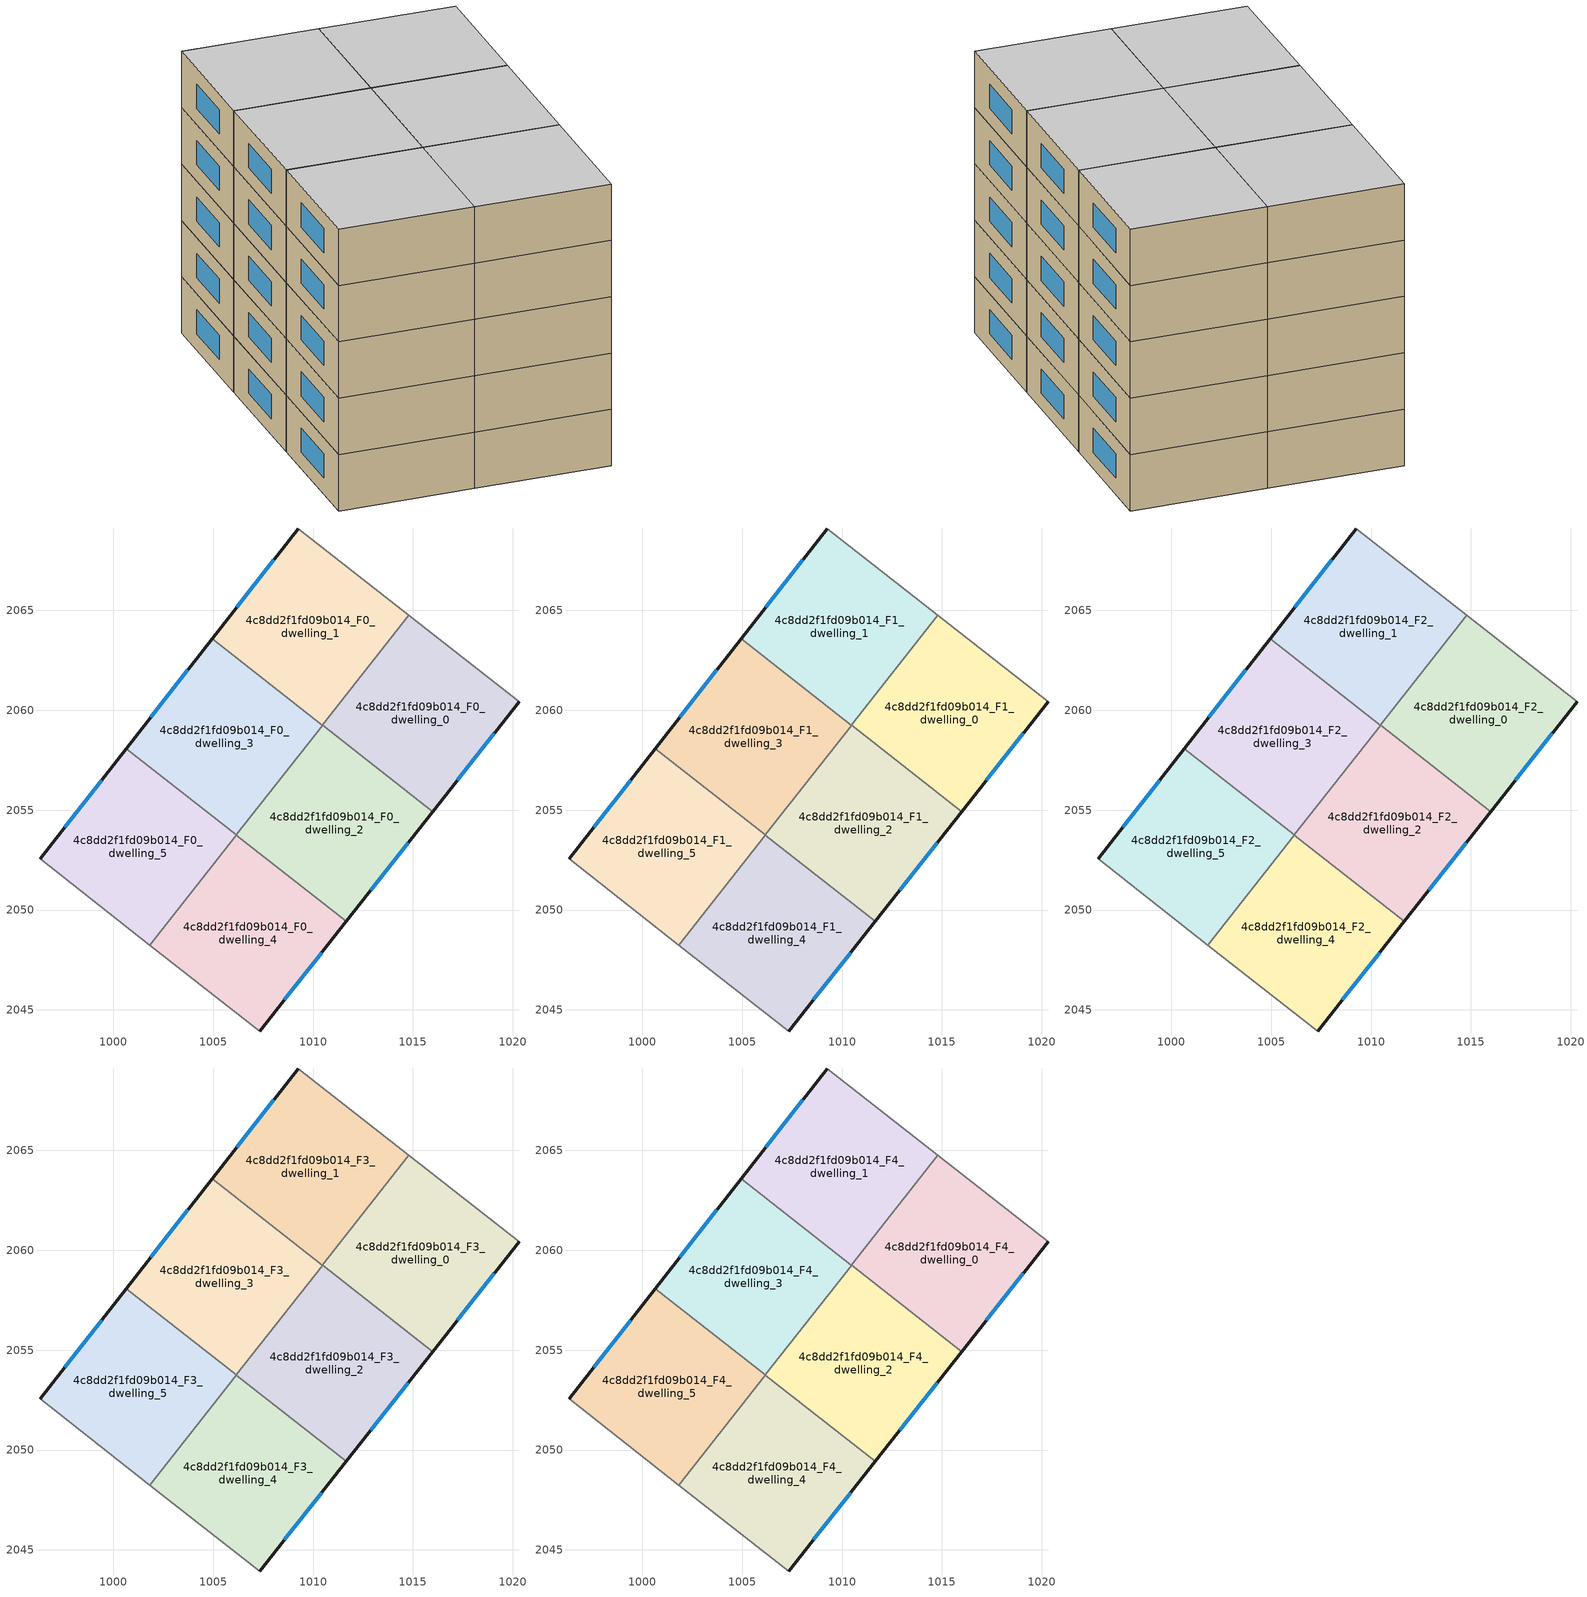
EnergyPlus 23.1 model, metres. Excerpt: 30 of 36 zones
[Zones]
4c8dd2f1fd09b014_F0_dwelling_0
 floor ground (EU_floor_Construction): 1020.31,2060.42 1015.99,2054.93 1010.47,2059.26 1014.78,2064.76 z0
 wall outside (EU_wall_Construction): 1015.99,2054.93 1020.31,2060.42 z0:3
 wall adiabatic (EU_wall_Construction): 1020.31,2060.42 1014.78,2064.76 z0:3
 wall to 4c8dd2f1fd09b014_F0_dwelling_1 (EU_wall_Construction): 1014.78,2064.76 1010.47,2059.26 z0:3
 wall to 4c8dd2f1fd09b014_F0_dwelling_2 (EU_wall_Construction): 1010.47,2059.26 1015.99,2054.93 z0:3
 window (EU_Window_Construction): 1017.22,2056.5 1019.07,2058.85 z0.86:2.14
4c8dd2f1fd09b014_F0_dwelling_1
 floor ground (EU_floor_Construction): 1014.78,2064.76 1010.47,2059.26 1004.95,2063.59 1009.25,2069.1 z0
 wall outside (EU_wall_Construction): 1009.25,2069.1 1004.95,2063.59 z0:3
 wall adiabatic (EU_wall_Construction): 1014.78,2064.76 1009.25,2069.1 z0:3
 wall to 4c8dd2f1fd09b014_F0_dwelling_3 (EU_wall_Construction): 1004.95,2063.59 1010.47,2059.26 z0:3
 window (EU_Window_Construction): 1008.02,2067.53 1006.18,2065.17 z0.86:2.14
4c8dd2f1fd09b014_F0_dwelling_2
 floor ground (EU_floor_Construction): 1015.99,2054.93 1011.66,2049.43 1006.15,2053.76 1010.47,2059.26 z0
 wall outside (EU_wall_Construction): 1011.66,2049.43 1015.99,2054.93 z0:3
 wall to 4c8dd2f1fd09b014_F0_dwelling_4 (EU_wall_Construction): 1006.15,2053.75 1011.66,2049.43 z0:3
 wall to 4c8dd2f1fd09b014_F0_dwelling_3 (EU_wall_Construction): 1010.47,2059.26 1006.15,2053.76 z0:3
 window (EU_Window_Construction): 1012.9,2051 1014.75,2053.36 z0.86:2.14
4c8dd2f1fd09b014_F0_dwelling_3
 floor ground (EU_floor_Construction): 1010.47,2059.26 1006.15,2053.76 1000.64,2058.08 1004.95,2063.59 z0
 wall outside (EU_wall_Construction): 1004.95,2063.59 1000.64,2058.08 z0:3
 wall to 4c8dd2f1fd09b014_F0_dwelling_5 (EU_wall_Construction): 1000.64,2058.08 1006.15,2053.76 z0:3
 window (EU_Window_Construction): 1003.72,2062.02 1001.87,2059.66 z0.86:2.14
4c8dd2f1fd09b014_F0_dwelling_4
 floor ground (EU_floor_Construction): 1011.66,2049.43 1007.33,2043.92 1001.82,2048.24 1006.15,2053.75 z0
 wall outside (EU_wall_Construction): 1007.33,2043.92 1011.66,2049.43 z0:3
 wall adiabatic (EU_wall_Construction): 1001.82,2048.24 1007.33,2043.92 z0:3
 wall to 4c8dd2f1fd09b014_F0_dwelling_5 (EU_wall_Construction): 1006.15,2053.75 1001.82,2048.24 z0:3
 window (EU_Window_Construction): 1008.56,2045.49 1010.42,2047.85 z0.86:2.14
4c8dd2f1fd09b014_F0_dwelling_5
 floor ground (EU_floor_Construction): 1006.15,2053.75 1001.82,2048.24 996.32,2052.55 1000.64,2058.08 z0
 wall outside (EU_wall_Construction): 1000.64,2058.08 996.32,2052.55 z0:3
 wall adiabatic (EU_wall_Construction): 996.32,2052.55 1001.82,2048.24 z0:3
 window (EU_Window_Construction): 999.41,2056.5 997.56,2054.13 z0.86:2.14
4c8dd2f1fd09b014_F1_dwelling_0
 floor to 4c8dd2f1fd09b014_F0_dwelling_0 (EU_floor_Construction): 1020.31,2060.42 1015.99,2054.93 1010.47,2059.26 1014.78,2064.76 z3
 wall outside (EU_wall_Construction): 1015.99,2054.93 1020.31,2060.42 z3:6
 wall adiabatic (EU_wall_Construction): 1020.31,2060.42 1014.78,2064.76 z3:6
 wall to 4c8dd2f1fd09b014_F1_dwelling_1 (EU_wall_Construction): 1014.78,2064.76 1010.47,2059.26 z3:6
 wall to 4c8dd2f1fd09b014_F1_dwelling_2 (EU_wall_Construction): 1010.47,2059.26 1015.99,2054.93 z3:6
 window (EU_Window_Construction): 1017.22,2056.5 1019.07,2058.85 z3.86:5.14
4c8dd2f1fd09b014_F1_dwelling_1
 floor to 4c8dd2f1fd09b014_F0_dwelling_1 (EU_floor_Construction): 1014.78,2064.76 1010.47,2059.26 1004.95,2063.59 1009.25,2069.1 z3
 wall outside (EU_wall_Construction): 1009.25,2069.1 1004.95,2063.59 z3:6
 wall adiabatic (EU_wall_Construction): 1014.78,2064.76 1009.25,2069.1 z3:6
 wall to 4c8dd2f1fd09b014_F1_dwelling_3 (EU_wall_Construction): 1004.95,2063.59 1010.47,2059.26 z3:6
 window (EU_Window_Construction): 1008.02,2067.53 1006.18,2065.17 z3.86:5.14
4c8dd2f1fd09b014_F1_dwelling_2
 floor to 4c8dd2f1fd09b014_F0_dwelling_2 (EU_floor_Construction): 1015.99,2054.93 1011.66,2049.43 1006.15,2053.76 1010.47,2059.26 z3
 wall outside (EU_wall_Construction): 1011.66,2049.43 1015.99,2054.93 z3:6
 wall to 4c8dd2f1fd09b014_F1_dwelling_4 (EU_wall_Construction): 1006.15,2053.75 1011.66,2049.43 z3:6
 wall to 4c8dd2f1fd09b014_F1_dwelling_3 (EU_wall_Construction): 1010.47,2059.26 1006.15,2053.76 z3:6
 window (EU_Window_Construction): 1012.9,2051 1014.75,2053.36 z3.86:5.14
4c8dd2f1fd09b014_F1_dwelling_3
 floor to 4c8dd2f1fd09b014_F0_dwelling_3 (EU_floor_Construction): 1010.47,2059.26 1006.15,2053.76 1000.64,2058.08 1004.95,2063.59 z3
 wall outside (EU_wall_Construction): 1004.95,2063.59 1000.64,2058.08 z3:6
 wall to 4c8dd2f1fd09b014_F1_dwelling_5 (EU_wall_Construction): 1000.64,2058.08 1006.15,2053.76 z3:6
 window (EU_Window_Construction): 1003.72,2062.02 1001.87,2059.66 z3.86:5.14
4c8dd2f1fd09b014_F1_dwelling_4
 floor to 4c8dd2f1fd09b014_F0_dwelling_4 (EU_floor_Construction): 1011.66,2049.43 1007.32,2043.92 1001.82,2048.24 1006.15,2053.75 z3
 wall outside (EU_wall_Construction): 1007.33,2043.92 1011.66,2049.43 z3:6
 wall adiabatic (EU_wall_Construction): 1001.82,2048.24 1007.33,2043.92 z3:6
 wall to 4c8dd2f1fd09b014_F1_dwelling_5 (EU_wall_Construction): 1006.15,2053.75 1001.82,2048.24 z3:6
 window (EU_Window_Construction): 1008.56,2045.49 1010.42,2047.85 z3.86:5.14
4c8dd2f1fd09b014_F1_dwelling_5
 floor to 4c8dd2f1fd09b014_F0_dwelling_5 (EU_floor_Construction): 1006.15,2053.75 1001.82,2048.24 996.32,2052.55 1000.64,2058.08 z3
 wall outside (EU_wall_Construction): 1000.64,2058.08 996.32,2052.55 z3:6
 wall adiabatic (EU_wall_Construction): 996.32,2052.55 1001.82,2048.24 z3:6
 window (EU_Window_Construction): 999.41,2056.5 997.56,2054.13 z3.86:5.14
4c8dd2f1fd09b014_F2_dwelling_0
 floor to 4c8dd2f1fd09b014_F1_dwelling_0 (EU_floor_Construction): 1020.31,2060.42 1015.99,2054.93 1010.47,2059.26 1014.78,2064.76 z6
 wall outside (EU_wall_Construction): 1015.99,2054.93 1020.31,2060.42 z6:9
 wall adiabatic (EU_wall_Construction): 1020.31,2060.42 1014.78,2064.76 z6:9
 wall to 4c8dd2f1fd09b014_F2_dwelling_1 (EU_wall_Construction): 1014.78,2064.76 1010.47,2059.26 z6:9
 wall to 4c8dd2f1fd09b014_F2_dwelling_2 (EU_wall_Construction): 1010.47,2059.26 1015.99,2054.93 z6:9
 window (EU_Window_Construction): 1017.22,2056.5 1019.07,2058.85 z6.86:8.14
4c8dd2f1fd09b014_F2_dwelling_1
 floor to 4c8dd2f1fd09b014_F1_dwelling_1 (EU_floor_Construction): 1014.78,2064.76 1010.47,2059.26 1004.95,2063.59 1009.25,2069.1 z6
 wall outside (EU_wall_Construction): 1009.25,2069.1 1004.95,2063.59 z6:9
 wall adiabatic (EU_wall_Construction): 1014.78,2064.76 1009.25,2069.1 z6:9
 wall to 4c8dd2f1fd09b014_F2_dwelling_3 (EU_wall_Construction): 1004.95,2063.59 1010.47,2059.26 z6:9
 window (EU_Window_Construction): 1008.02,2067.53 1006.18,2065.17 z6.86:8.14
4c8dd2f1fd09b014_F2_dwelling_2
 floor to 4c8dd2f1fd09b014_F1_dwelling_2 (EU_floor_Construction): 1015.99,2054.93 1011.66,2049.43 1006.15,2053.76 1010.47,2059.26 z6
 wall outside (EU_wall_Construction): 1011.66,2049.43 1015.99,2054.93 z6:9
 wall to 4c8dd2f1fd09b014_F2_dwelling_4 (EU_wall_Construction): 1006.15,2053.75 1011.66,2049.43 z6:9
 wall to 4c8dd2f1fd09b014_F2_dwelling_3 (EU_wall_Construction): 1010.47,2059.26 1006.15,2053.76 z6:9
 window (EU_Window_Construction): 1012.9,2051 1014.75,2053.36 z6.86:8.14
4c8dd2f1fd09b014_F2_dwelling_3
 floor to 4c8dd2f1fd09b014_F1_dwelling_3 (EU_floor_Construction): 1010.47,2059.26 1006.15,2053.76 1000.64,2058.08 1004.95,2063.59 z6
 wall outside (EU_wall_Construction): 1004.95,2063.59 1000.64,2058.08 z6:9
 wall to 4c8dd2f1fd09b014_F2_dwelling_5 (EU_wall_Construction): 1000.64,2058.08 1006.15,2053.76 z6:9
 window (EU_Window_Construction): 1003.72,2062.02 1001.87,2059.66 z6.86:8.14
4c8dd2f1fd09b014_F2_dwelling_4
 floor to 4c8dd2f1fd09b014_F1_dwelling_4 (EU_floor_Construction): 1011.66,2049.43 1007.32,2043.92 1001.82,2048.24 1006.15,2053.75 z6
 wall outside (EU_wall_Construction): 1007.33,2043.92 1011.66,2049.43 z6:9
 wall adiabatic (EU_wall_Construction): 1001.82,2048.24 1007.33,2043.92 z6:9
 wall to 4c8dd2f1fd09b014_F2_dwelling_5 (EU_wall_Construction): 1006.15,2053.75 1001.82,2048.24 z6:9
 window (EU_Window_Construction): 1008.56,2045.49 1010.42,2047.85 z6.86:8.14
4c8dd2f1fd09b014_F2_dwelling_5
 floor to 4c8dd2f1fd09b014_F1_dwelling_5 (EU_floor_Construction): 1006.15,2053.75 1001.82,2048.24 996.32,2052.55 1000.64,2058.08 z6
 wall outside (EU_wall_Construction): 1000.64,2058.08 996.32,2052.55 z6:9
 wall adiabatic (EU_wall_Construction): 996.32,2052.55 1001.82,2048.24 z6:9
 window (EU_Window_Construction): 999.41,2056.5 997.56,2054.13 z6.86:8.14
4c8dd2f1fd09b014_F3_dwelling_0
 floor to 4c8dd2f1fd09b014_F2_dwelling_0 (EU_floor_Construction): 1020.31,2060.42 1015.99,2054.93 1010.47,2059.26 1014.78,2064.76 z9
 wall outside (EU_wall_Construction): 1015.99,2054.93 1020.31,2060.42 z9:12
 wall adiabatic (EU_wall_Construction): 1020.31,2060.42 1014.78,2064.76 z9:12
 wall to 4c8dd2f1fd09b014_F3_dwelling_1 (EU_wall_Construction): 1014.78,2064.76 1010.47,2059.26 z9:12
 wall to 4c8dd2f1fd09b014_F3_dwelling_2 (EU_wall_Construction): 1010.47,2059.26 1015.99,2054.93 z9:12
 window (EU_Window_Construction): 1017.22,2056.5 1019.07,2058.85 z9.86:11.14
4c8dd2f1fd09b014_F3_dwelling_1
 floor to 4c8dd2f1fd09b014_F2_dwelling_1 (EU_floor_Construction): 1014.78,2064.76 1010.47,2059.26 1004.95,2063.59 1009.25,2069.1 z9
 wall outside (EU_wall_Construction): 1009.25,2069.1 1004.95,2063.59 z9:12
 wall adiabatic (EU_wall_Construction): 1014.78,2064.76 1009.25,2069.1 z9:12
 wall to 4c8dd2f1fd09b014_F3_dwelling_3 (EU_wall_Construction): 1004.95,2063.59 1010.47,2059.26 z9:12
 window (EU_Window_Construction): 1008.02,2067.53 1006.18,2065.17 z9.86:11.14
4c8dd2f1fd09b014_F3_dwelling_2
 floor to 4c8dd2f1fd09b014_F2_dwelling_2 (EU_floor_Construction): 1015.99,2054.93 1011.66,2049.43 1006.15,2053.76 1010.47,2059.26 z9
 wall outside (EU_wall_Construction): 1011.66,2049.43 1015.99,2054.93 z9:12
 wall to 4c8dd2f1fd09b014_F3_dwelling_4 (EU_wall_Construction): 1006.15,2053.75 1011.66,2049.43 z9:12
 wall to 4c8dd2f1fd09b014_F3_dwelling_3 (EU_wall_Construction): 1010.47,2059.26 1006.15,2053.76 z9:12
 window (EU_Window_Construction): 1012.9,2051 1014.75,2053.36 z9.86:11.14
4c8dd2f1fd09b014_F3_dwelling_3
 floor to 4c8dd2f1fd09b014_F2_dwelling_3 (EU_floor_Construction): 1010.47,2059.26 1006.15,2053.76 1000.64,2058.08 1004.95,2063.59 z9
 wall outside (EU_wall_Construction): 1004.95,2063.59 1000.64,2058.08 z9:12
 wall to 4c8dd2f1fd09b014_F3_dwelling_5 (EU_wall_Construction): 1000.64,2058.08 1006.15,2053.76 z9:12
 window (EU_Window_Construction): 1003.72,2062.02 1001.87,2059.66 z9.86:11.14
4c8dd2f1fd09b014_F3_dwelling_4
 floor to 4c8dd2f1fd09b014_F2_dwelling_4 (EU_floor_Construction): 1011.66,2049.43 1007.32,2043.92 1001.82,2048.24 1006.15,2053.75 z9
 wall outside (EU_wall_Construction): 1007.33,2043.92 1011.66,2049.43 z9:12
 wall adiabatic (EU_wall_Construction): 1001.82,2048.24 1007.33,2043.92 z9:12
 wall to 4c8dd2f1fd09b014_F3_dwelling_5 (EU_wall_Construction): 1006.15,2053.75 1001.82,2048.24 z9:12
 window (EU_Window_Construction): 1008.56,2045.49 1010.42,2047.85 z9.86:11.14
4c8dd2f1fd09b014_F3_dwelling_5
 floor to 4c8dd2f1fd09b014_F2_dwelling_5 (EU_floor_Construction): 1006.15,2053.75 1001.82,2048.24 996.32,2052.55 1000.64,2058.08 z9
 wall outside (EU_wall_Construction): 1000.64,2058.08 996.32,2052.55 z9:12
 wall adiabatic (EU_wall_Construction): 996.32,2052.55 1001.82,2048.24 z9:12
 window (EU_Window_Construction): 999.41,2056.5 997.56,2054.13 z9.86:11.14
4c8dd2f1fd09b014_F4_dwelling_0
 floor to 4c8dd2f1fd09b014_F3_dwelling_0 (EU_floor_Construction): 1020.31,2060.42 1015.99,2054.93 1010.47,2059.26 1014.78,2064.76 z12
 wall outside (EU_wall_Construction): 1015.99,2054.93 1020.31,2060.42 z12:15
 wall adiabatic (EU_wall_Construction): 1020.31,2060.42 1014.78,2064.76 z12:15
 wall to 4c8dd2f1fd09b014_F4_dwelling_1 (EU_wall_Construction): 1014.78,2064.76 1010.47,2059.26 z12:15
 wall to 4c8dd2f1fd09b014_F4_dwelling_2 (EU_wall_Construction): 1010.47,2059.26 1015.99,2054.93 z12:15
 window (EU_Window_Construction): 1017.22,2056.5 1019.07,2058.85 z12.86:14.14
 ceiling to 4c8dd2f1fd09b014_F5_dwelling_0 (EU_floor_Construction): 1015.99,2054.93 1020.31,2060.42 1014.78,2064.76 1010.47,2059.26 z15
4c8dd2f1fd09b014_F4_dwelling_1
 floor to 4c8dd2f1fd09b014_F3_dwelling_1 (EU_floor_Construction): 1014.78,2064.76 1010.47,2059.26 1004.95,2063.59 1009.25,2069.1 z12
 wall outside (EU_wall_Construction): 1009.25,2069.1 1004.95,2063.59 z12:15
 wall adiabatic (EU_wall_Construction): 1014.78,2064.76 1009.25,2069.1 z12:15
 wall to 4c8dd2f1fd09b014_F4_dwelling_3 (EU_wall_Construction): 1004.95,2063.59 1010.47,2059.26 z12:15
 window (EU_Window_Construction): 1008.02,2067.53 1006.18,2065.17 z12.86:14.14
 ceiling to 4c8dd2f1fd09b014_F5_dwelling_1 (EU_floor_Construction): 1010.47,2059.26 1014.78,2064.76 1009.25,2069.1 1004.95,2063.59 z15
4c8dd2f1fd09b014_F4_dwelling_2
 floor to 4c8dd2f1fd09b014_F3_dwelling_2 (EU_floor_Construction): 1015.99,2054.93 1011.66,2049.43 1006.15,2053.76 1010.47,2059.26 z12
 wall outside (EU_wall_Construction): 1011.66,2049.43 1015.99,2054.93 z12:15
 wall to 4c8dd2f1fd09b014_F4_dwelling_4 (EU_wall_Construction): 1006.15,2053.75 1011.66,2049.43 z12:15
 wall to 4c8dd2f1fd09b014_F4_dwelling_3 (EU_wall_Construction): 1010.47,2059.26 1006.15,2053.76 z12:15
 window (EU_Window_Construction): 1012.9,2051 1014.75,2053.36 z12.86:14.14
 ceiling to 4c8dd2f1fd09b014_F5_dwelling_2 (EU_floor_Construction): 1011.66,2049.43 1015.99,2054.93 1010.47,2059.26 1006.15,2053.76 z15
4c8dd2f1fd09b014_F4_dwelling_3
 floor to 4c8dd2f1fd09b014_F3_dwelling_3 (EU_floor_Construction): 1010.47,2059.26 1006.15,2053.76 1000.64,2058.08 1004.95,2063.59 z12
 wall outside (EU_wall_Construction): 1004.95,2063.59 1000.64,2058.08 z12:15
 wall to 4c8dd2f1fd09b014_F4_dwelling_5 (EU_wall_Construction): 1000.64,2058.08 1006.15,2053.76 z12:15
 window (EU_Window_Construction): 1003.72,2062.02 1001.87,2059.66 z12.86:14.14
 ceiling to 4c8dd2f1fd09b014_F5_dwelling_3 (EU_floor_Construction): 1006.15,2053.76 1010.47,2059.26 1004.95,2063.59 1000.64,2058.08 z15
4c8dd2f1fd09b014_F4_dwelling_4
 floor to 4c8dd2f1fd09b014_F3_dwelling_4 (EU_floor_Construction): 1011.66,2049.43 1007.32,2043.92 1001.82,2048.24 1006.15,2053.75 z12
 wall outside (EU_wall_Construction): 1007.33,2043.92 1011.66,2049.43 z12:15
 wall adiabatic (EU_wall_Construction): 1001.82,2048.24 1007.33,2043.92 z12:15
 wall to 4c8dd2f1fd09b014_F4_dwelling_5 (EU_wall_Construction): 1006.15,2053.75 1001.82,2048.24 z12:15
 window (EU_Window_Construction): 1008.56,2045.49 1010.42,2047.85 z12.86:14.14
 ceiling to 4c8dd2f1fd09b014_F5_dwelling_4 (EU_floor_Construction): 1007.32,2043.92 1011.66,2049.43 1006.15,2053.75 1001.82,2048.24 z15
4c8dd2f1fd09b014_F4_dwelling_5
 floor to 4c8dd2f1fd09b014_F3_dwelling_5 (EU_floor_Construction): 1006.15,2053.75 1001.82,2048.24 996.32,2052.55 1000.64,2058.08 z12
 wall outside (EU_wall_Construction): 1000.64,2058.08 996.32,2052.55 z12:15
 wall adiabatic (EU_wall_Construction): 996.32,2052.55 1001.82,2048.24 z12:15
 window (EU_Window_Construction): 999.41,2056.5 997.56,2054.13 z12.86:14.14
 ceiling to 4c8dd2f1fd09b014_F5_dwelling_5 (EU_floor_Construction): 1001.82,2048.24 1006.15,2053.75 1000.64,2058.08 996.32,2052.55 z15
[Building]
EU S2 Campaign: North Axis=0; Terrain=City; Solar Distribution=FullExterior
[Site:Location]
Helsinki-Vantaa.AP: Latitude=60.317; Longitude=24.963; Time Zone=2; Elevation=54.6
[SizingPeriod:WeatherFileDays]
AnnualSizingPeriod: Begin Month=1; Begin Day of Month=1; End Month=12; End Day of Month=31; Day of Week for Start Day=Monday; Use Weather File Daylight Saving Period=No; Use Weather File Rain and Snow Indicators=No
[MATERIAL]
EU_InternalMass_Material: Roughness=MediumRough; Thickness=0.1; Conductivity=1; Density=1800; Specific Heat=900; Thermal Absorptance=0.9; Solar Absorptance=0.7; Visible Absorptance=0.7
[MATERIAL:NOMASS] Roughness=MediumRough; Thermal Absorptance=0.9; Solar Absorptance=0.7; Visible Absorptance=0.7
Name | Thermal Resistance
EU_wall_NoMass | 1.10183
EU_floor_NoMass | 1.70606
[WINDOWMATERIAL:SIMPLEGLAZINGSYSTEM]
EU_Window_SimpleGlazing: UFactor=3.11035; Solar Heat Gain Coefficient=0.8; Visible Transmittance=0.8
[CONSTRUCTION]
EU_wall_Construction: EU_wall_NoMass
EU_floor_Construction: EU_floor_NoMass
EU_Window_Construction: EU_Window_SimpleGlazing
EU_InternalMass_Construction: EU_InternalMass_Material
[ZONE] Type=1; Multiplier=1; Ceiling Height=autocalculate; Floor Area=autocalculate; Part of Total Floor Area=Yes
Name | Volume
4c8dd2f1fd09b014_F0_dwelling_0; 4c8dd2f1fd09b014_F0_dwelling_4 | 147.201
4c8dd2f1fd09b014_F1_dwelling_0; 4c8dd2f1fd09b014_F2_dwelling_0; 4c8dd2f1fd09b014_F3_dwelling_0; 4c8dd2f1fd09b014_F4_dwelling_0; 4c8dd2f1fd09b014_F0_dwelling_2; 4c8dd2f1fd09b014_F0_dwelling_3; 4c8dd2f1fd09b014_F1_dwelling_3; 4c8dd2f1fd09b014_F2_dwelling_3; 4c8dd2f1fd09b014_F3_dwelling_3; 4c8dd2f1fd09b014_F4_dwelling_3 | 147.2
4c8dd2f1fd09b014_F0_dwelling_1; 4c8dd2f1fd09b014_F1_dwelling_1; 4c8dd2f1fd09b014_F2_dwelling_1; 4c8dd2f1fd09b014_F3_dwelling_1; 4c8dd2f1fd09b014_F4_dwelling_1 | 147.198
4c8dd2f1fd09b014_F1_dwelling_2; 4c8dd2f1fd09b014_F2_dwelling_2; 4c8dd2f1fd09b014_F3_dwelling_2; 4c8dd2f1fd09b014_F4_dwelling_2; 4c8dd2f1fd09b014_F1_dwelling_4; 4c8dd2f1fd09b014_F2_dwelling_4; 4c8dd2f1fd09b014_F3_dwelling_4; 4c8dd2f1fd09b014_F4_dwelling_4 | 147.202
4c8dd2f1fd09b014_F0_dwelling_5 | 147.216
4c8dd2f1fd09b014_F1_dwelling_5; 4c8dd2f1fd09b014_F2_dwelling_5; 4c8dd2f1fd09b014_F3_dwelling_5; 4c8dd2f1fd09b014_F4_dwelling_5 | 147.217
[INTERNALMASS] Construction=EU_InternalMass_Construction
Name | Zone or ZoneList | Surface Area
4c8dd2f1fd09b014_F0_dwelling_0_EU_InternalMass | 4c8dd2f1fd09b014_F0_dwelling_0 | 49.0667
4c8dd2f1fd09b014_F0_dwelling_1_EU_InternalMass | 4c8dd2f1fd09b014_F0_dwelling_1 | 49.0664
4c8dd2f1fd09b014_F0_dwelling_2_EU_InternalMass | 4c8dd2f1fd09b014_F0_dwelling_2 | 49.067
4c8dd2f1fd09b014_F0_dwelling_3_EU_InternalMass | 4c8dd2f1fd09b014_F0_dwelling_3 | 49.0667
4c8dd2f1fd09b014_F0_dwelling_4_EU_InternalMass | 4c8dd2f1fd09b014_F0_dwelling_4 | 49.067
4c8dd2f1fd09b014_F0_dwelling_5_EU_InternalMass | 4c8dd2f1fd09b014_F0_dwelling_5 | 49.0722
4c8dd2f1fd09b014_F1_dwelling_0_EU_InternalMass | 4c8dd2f1fd09b014_F1_dwelling_0 | 49.0667
4c8dd2f1fd09b014_F1_dwelling_1_EU_InternalMass | 4c8dd2f1fd09b014_F1_dwelling_1 | 49.0664
4c8dd2f1fd09b014_F1_dwelling_2_EU_InternalMass | 4c8dd2f1fd09b014_F1_dwelling_2 | 49.067
4c8dd2f1fd09b014_F1_dwelling_3_EU_InternalMass | 4c8dd2f1fd09b014_F1_dwelling_3 | 49.0667
4c8dd2f1fd09b014_F1_dwelling_4_EU_InternalMass | 4c8dd2f1fd09b014_F1_dwelling_4 | 49.067
4c8dd2f1fd09b014_F1_dwelling_5_EU_InternalMass | 4c8dd2f1fd09b014_F1_dwelling_5 | 49.0722
4c8dd2f1fd09b014_F2_dwelling_0_EU_InternalMass | 4c8dd2f1fd09b014_F2_dwelling_0 | 49.0667
4c8dd2f1fd09b014_F2_dwelling_1_EU_InternalMass | 4c8dd2f1fd09b014_F2_dwelling_1 | 49.0664
4c8dd2f1fd09b014_F2_dwelling_2_EU_InternalMass | 4c8dd2f1fd09b014_F2_dwelling_2 | 49.067
4c8dd2f1fd09b014_F2_dwelling_3_EU_InternalMass | 4c8dd2f1fd09b014_F2_dwelling_3 | 49.0667
4c8dd2f1fd09b014_F2_dwelling_4_EU_InternalMass | 4c8dd2f1fd09b014_F2_dwelling_4 | 49.067
4c8dd2f1fd09b014_F2_dwelling_5_EU_InternalMass | 4c8dd2f1fd09b014_F2_dwelling_5 | 49.0722
4c8dd2f1fd09b014_F3_dwelling_0_EU_InternalMass | 4c8dd2f1fd09b014_F3_dwelling_0 | 49.0667
4c8dd2f1fd09b014_F3_dwelling_1_EU_InternalMass | 4c8dd2f1fd09b014_F3_dwelling_1 | 49.0664
4c8dd2f1fd09b014_F3_dwelling_2_EU_InternalMass | 4c8dd2f1fd09b014_F3_dwelling_2 | 49.067
4c8dd2f1fd09b014_F3_dwelling_3_EU_InternalMass | 4c8dd2f1fd09b014_F3_dwelling_3 | 49.0667
4c8dd2f1fd09b014_F3_dwelling_4_EU_InternalMass | 4c8dd2f1fd09b014_F3_dwelling_4 | 49.067
4c8dd2f1fd09b014_F3_dwelling_5_EU_InternalMass | 4c8dd2f1fd09b014_F3_dwelling_5 | 49.0722
4c8dd2f1fd09b014_F4_dwelling_0_EU_InternalMass | 4c8dd2f1fd09b014_F4_dwelling_0 | 49.0667
4c8dd2f1fd09b014_F4_dwelling_1_EU_InternalMass | 4c8dd2f1fd09b014_F4_dwelling_1 | 49.0664
4c8dd2f1fd09b014_F4_dwelling_2_EU_InternalMass | 4c8dd2f1fd09b014_F4_dwelling_2 | 49.067
4c8dd2f1fd09b014_F4_dwelling_3_EU_InternalMass | 4c8dd2f1fd09b014_F4_dwelling_3 | 49.0667
4c8dd2f1fd09b014_F4_dwelling_4_EU_InternalMass | 4c8dd2f1fd09b014_F4_dwelling_4 | 49.067
4c8dd2f1fd09b014_F4_dwelling_5_EU_InternalMass | 4c8dd2f1fd09b014_F4_dwelling_5 | 49.0722
[OTHEREQUIPMENT] Fuel Type=Electricity; Design Level Calculation Method=Watts/Area; Power per Zone Floor Area=1; Fraction Latent=0; Fraction Radiant=0; Fraction Lost=0; Carbon Dioxide Generation Rate=0; EndUse Subcategory=EU_Step8_InternalGains
Name | Zone or ZoneList or Space or SpaceList | Schedule
EU_Step8_InternalGain_4c8dd2f1fd09b014_F0_dwelling_0_f000 | 4c8dd2f1fd09b014_F0_dwelling_0 | EU_Step8_GainSchedule_4c8dd2f1fd09b014_F0_dwelling_0_f000
EU_Step8_InternalGain_4c8dd2f1fd09b014_F0_dwelling_1_f000 | 4c8dd2f1fd09b014_F0_dwelling_1 | EU_Step8_GainSchedule_4c8dd2f1fd09b014_F0_dwelling_1_f000
EU_Step8_InternalGain_4c8dd2f1fd09b014_F0_dwelling_2_f000 | 4c8dd2f1fd09b014_F0_dwelling_2 | EU_Step8_GainSchedule_4c8dd2f1fd09b014_F0_dwelling_2_f000
EU_Step8_InternalGain_4c8dd2f1fd09b014_F0_dwelling_3_f000 | 4c8dd2f1fd09b014_F0_dwelling_3 | EU_Step8_GainSchedule_4c8dd2f1fd09b014_F0_dwelling_3_f000
EU_Step8_InternalGain_4c8dd2f1fd09b014_F0_dwelling_4_f000 | 4c8dd2f1fd09b014_F0_dwelling_4 | EU_Step8_GainSchedule_4c8dd2f1fd09b014_F0_dwelling_4_f000
EU_Step8_InternalGain_4c8dd2f1fd09b014_F0_dwelling_5_f000 | 4c8dd2f1fd09b014_F0_dwelling_5 | EU_Step8_GainSchedule_4c8dd2f1fd09b014_F0_dwelling_5_f000
EU_Step8_InternalGain_4c8dd2f1fd09b014_F1_dwelling_0_f000 | 4c8dd2f1fd09b014_F1_dwelling_0 | EU_Step8_GainSchedule_4c8dd2f1fd09b014_F1_dwelling_0_f000
EU_Step8_InternalGain_4c8dd2f1fd09b014_F1_dwelling_1_f000 | 4c8dd2f1fd09b014_F1_dwelling_1 | EU_Step8_GainSchedule_4c8dd2f1fd09b014_F1_dwelling_1_f000
EU_Step8_InternalGain_4c8dd2f1fd09b014_F1_dwelling_2_f000 | 4c8dd2f1fd09b014_F1_dwelling_2 | EU_Step8_GainSchedule_4c8dd2f1fd09b014_F1_dwelling_2_f000
EU_Step8_InternalGain_4c8dd2f1fd09b014_F1_dwelling_3_f000 | 4c8dd2f1fd09b014_F1_dwelling_3 | EU_Step8_GainSchedule_4c8dd2f1fd09b014_F1_dwelling_3_f000
EU_Step8_InternalGain_4c8dd2f1fd09b014_F1_dwelling_4_f000 | 4c8dd2f1fd09b014_F1_dwelling_4 | EU_Step8_GainSchedule_4c8dd2f1fd09b014_F1_dwelling_4_f000
EU_Step8_InternalGain_4c8dd2f1fd09b014_F1_dwelling_5_f000 | 4c8dd2f1fd09b014_F1_dwelling_5 | EU_Step8_GainSchedule_4c8dd2f1fd09b014_F1_dwelling_5_f000
EU_Step8_InternalGain_4c8dd2f1fd09b014_F2_dwelling_0_f000 | 4c8dd2f1fd09b014_F2_dwelling_0 | EU_Step8_GainSchedule_4c8dd2f1fd09b014_F2_dwelling_0_f000
EU_Step8_InternalGain_4c8dd2f1fd09b014_F2_dwelling_1_f000 | 4c8dd2f1fd09b014_F2_dwelling_1 | EU_Step8_GainSchedule_4c8dd2f1fd09b014_F2_dwelling_1_f000
EU_Step8_InternalGain_4c8dd2f1fd09b014_F2_dwelling_2_f000 | 4c8dd2f1fd09b014_F2_dwelling_2 | EU_Step8_GainSchedule_4c8dd2f1fd09b014_F2_dwelling_2_f000
EU_Step8_InternalGain_4c8dd2f1fd09b014_F2_dwelling_3_f000 | 4c8dd2f1fd09b014_F2_dwelling_3 | EU_Step8_GainSchedule_4c8dd2f1fd09b014_F2_dwelling_3_f000
EU_Step8_InternalGain_4c8dd2f1fd09b014_F2_dwelling_4_f000 | 4c8dd2f1fd09b014_F2_dwelling_4 | EU_Step8_GainSchedule_4c8dd2f1fd09b014_F2_dwelling_4_f000
EU_Step8_InternalGain_4c8dd2f1fd09b014_F2_dwelling_5_f000 | 4c8dd2f1fd09b014_F2_dwelling_5 | EU_Step8_GainSchedule_4c8dd2f1fd09b014_F2_dwelling_5_f000
EU_Step8_InternalGain_4c8dd2f1fd09b014_F3_dwelling_0_f000 | 4c8dd2f1fd09b014_F3_dwelling_0 | EU_Step8_GainSchedule_4c8dd2f1fd09b014_F3_dwelling_0_f000
EU_Step8_InternalGain_4c8dd2f1fd09b014_F3_dwelling_1_f000 | 4c8dd2f1fd09b014_F3_dwelling_1 | EU_Step8_GainSchedule_4c8dd2f1fd09b014_F3_dwelling_1_f000
EU_Step8_InternalGain_4c8dd2f1fd09b014_F3_dwelling_2_f000 | 4c8dd2f1fd09b014_F3_dwelling_2 | EU_Step8_GainSchedule_4c8dd2f1fd09b014_F3_dwelling_2_f000
EU_Step8_InternalGain_4c8dd2f1fd09b014_F3_dwelling_3_f000 | 4c8dd2f1fd09b014_F3_dwelling_3 | EU_Step8_GainSchedule_4c8dd2f1fd09b014_F3_dwelling_3_f000
EU_Step8_InternalGain_4c8dd2f1fd09b014_F3_dwelling_4_f000 | 4c8dd2f1fd09b014_F3_dwelling_4 | EU_Step8_GainSchedule_4c8dd2f1fd09b014_F3_dwelling_4_f000
EU_Step8_InternalGain_4c8dd2f1fd09b014_F3_dwelling_5_f000 | 4c8dd2f1fd09b014_F3_dwelling_5 | EU_Step8_GainSchedule_4c8dd2f1fd09b014_F3_dwelling_5_f000
EU_Step8_InternalGain_4c8dd2f1fd09b014_F4_dwelling_0_f000 | 4c8dd2f1fd09b014_F4_dwelling_0 | EU_Step8_GainSchedule_4c8dd2f1fd09b014_F4_dwelling_0_f000
EU_Step8_InternalGain_4c8dd2f1fd09b014_F4_dwelling_1_f000 | 4c8dd2f1fd09b014_F4_dwelling_1 | EU_Step8_GainSchedule_4c8dd2f1fd09b014_F4_dwelling_1_f000
EU_Step8_InternalGain_4c8dd2f1fd09b014_F4_dwelling_2_f000 | 4c8dd2f1fd09b014_F4_dwelling_2 | EU_Step8_GainSchedule_4c8dd2f1fd09b014_F4_dwelling_2_f000
EU_Step8_InternalGain_4c8dd2f1fd09b014_F4_dwelling_3_f000 | 4c8dd2f1fd09b014_F4_dwelling_3 | EU_Step8_GainSchedule_4c8dd2f1fd09b014_F4_dwelling_3_f000
EU_Step8_InternalGain_4c8dd2f1fd09b014_F4_dwelling_4_f000 | 4c8dd2f1fd09b014_F4_dwelling_4 | EU_Step8_GainSchedule_4c8dd2f1fd09b014_F4_dwelling_4_f000
EU_Step8_InternalGain_4c8dd2f1fd09b014_F4_dwelling_5_f000 | 4c8dd2f1fd09b014_F4_dwelling_5 | EU_Step8_GainSchedule_4c8dd2f1fd09b014_F4_dwelling_5_f000
[ZONEVENTILATION:DESIGNFLOWRATE] Schedule=EU_AlwaysOn; Design Flow Rate Calculation Method=AirChanges/Hour; Air Changes per Hour=0.756316; Ventilation Type=Natural; Fan Pressure Rise=0; Fan Total Efficiency=1; Constant Term Coefficient=1; Temperature Term Coefficient=0; Velocity Term Coefficient=0; Velocity Squared Term Coefficient=0; Minimum Indoor Temperature=-100; Maximum Indoor Temperature=100; Delta Temperature=-100; Minimum Outdoor Temperature=-100; Maximum Outdoor Temperature=100; Maximum Wind Speed=40
Name | Zone or ZoneList or Space or SpaceList
EU_ConstantAir_4c8dd2f1fd09b014_F0_dwelling_0 | 4c8dd2f1fd09b014_F0_dwelling_0
EU_ConstantAir_4c8dd2f1fd09b014_F0_dwelling_1 | 4c8dd2f1fd09b014_F0_dwelling_1
EU_ConstantAir_4c8dd2f1fd09b014_F0_dwelling_2 | 4c8dd2f1fd09b014_F0_dwelling_2
EU_ConstantAir_4c8dd2f1fd09b014_F0_dwelling_3 | 4c8dd2f1fd09b014_F0_dwelling_3
EU_ConstantAir_4c8dd2f1fd09b014_F0_dwelling_4 | 4c8dd2f1fd09b014_F0_dwelling_4
EU_ConstantAir_4c8dd2f1fd09b014_F0_dwelling_5 | 4c8dd2f1fd09b014_F0_dwelling_5
EU_ConstantAir_4c8dd2f1fd09b014_F1_dwelling_0 | 4c8dd2f1fd09b014_F1_dwelling_0
EU_ConstantAir_4c8dd2f1fd09b014_F1_dwelling_1 | 4c8dd2f1fd09b014_F1_dwelling_1
EU_ConstantAir_4c8dd2f1fd09b014_F1_dwelling_2 | 4c8dd2f1fd09b014_F1_dwelling_2
EU_ConstantAir_4c8dd2f1fd09b014_F1_dwelling_3 | 4c8dd2f1fd09b014_F1_dwelling_3
EU_ConstantAir_4c8dd2f1fd09b014_F1_dwelling_4 | 4c8dd2f1fd09b014_F1_dwelling_4
EU_ConstantAir_4c8dd2f1fd09b014_F1_dwelling_5 | 4c8dd2f1fd09b014_F1_dwelling_5
EU_ConstantAir_4c8dd2f1fd09b014_F2_dwelling_0 | 4c8dd2f1fd09b014_F2_dwelling_0
EU_ConstantAir_4c8dd2f1fd09b014_F2_dwelling_1 | 4c8dd2f1fd09b014_F2_dwelling_1
EU_ConstantAir_4c8dd2f1fd09b014_F2_dwelling_2 | 4c8dd2f1fd09b014_F2_dwelling_2
EU_ConstantAir_4c8dd2f1fd09b014_F2_dwelling_3 | 4c8dd2f1fd09b014_F2_dwelling_3
EU_ConstantAir_4c8dd2f1fd09b014_F2_dwelling_4 | 4c8dd2f1fd09b014_F2_dwelling_4
EU_ConstantAir_4c8dd2f1fd09b014_F2_dwelling_5 | 4c8dd2f1fd09b014_F2_dwelling_5
EU_ConstantAir_4c8dd2f1fd09b014_F3_dwelling_0 | 4c8dd2f1fd09b014_F3_dwelling_0
EU_ConstantAir_4c8dd2f1fd09b014_F3_dwelling_1 | 4c8dd2f1fd09b014_F3_dwelling_1
EU_ConstantAir_4c8dd2f1fd09b014_F3_dwelling_2 | 4c8dd2f1fd09b014_F3_dwelling_2
EU_ConstantAir_4c8dd2f1fd09b014_F3_dwelling_3 | 4c8dd2f1fd09b014_F3_dwelling_3
EU_ConstantAir_4c8dd2f1fd09b014_F3_dwelling_4 | 4c8dd2f1fd09b014_F3_dwelling_4
EU_ConstantAir_4c8dd2f1fd09b014_F3_dwelling_5 | 4c8dd2f1fd09b014_F3_dwelling_5
EU_ConstantAir_4c8dd2f1fd09b014_F4_dwelling_0 | 4c8dd2f1fd09b014_F4_dwelling_0
EU_ConstantAir_4c8dd2f1fd09b014_F4_dwelling_1 | 4c8dd2f1fd09b014_F4_dwelling_1
EU_ConstantAir_4c8dd2f1fd09b014_F4_dwelling_2 | 4c8dd2f1fd09b014_F4_dwelling_2
EU_ConstantAir_4c8dd2f1fd09b014_F4_dwelling_3 | 4c8dd2f1fd09b014_F4_dwelling_3
EU_ConstantAir_4c8dd2f1fd09b014_F4_dwelling_4 | 4c8dd2f1fd09b014_F4_dwelling_4
EU_ConstantAir_4c8dd2f1fd09b014_F4_dwelling_5 | 4c8dd2f1fd09b014_F4_dwelling_5
[HVACTEMPLATE:THERMOSTAT] Constant Heating Setpoint=20; Constant Cooling Setpoint=50
EU_HeatOnly_4c8dd2f1fd09b014_F0_dwelling_0; EU_HeatOnly_4c8dd2f1fd09b014_F0_dwelling_1; EU_HeatOnly_4c8dd2f1fd09b014_F0_dwelling_2; EU_HeatOnly_4c8dd2f1fd09b014_F0_dwelling_3; EU_HeatOnly_4c8dd2f1fd09b014_F0_dwelling_4; EU_HeatOnly_4c8dd2f1fd09b014_F0_dwelling_5; EU_HeatOnly_4c8dd2f1fd09b014_F1_dwelling_0; EU_HeatOnly_4c8dd2f1fd09b014_F1_dwelling_1; EU_HeatOnly_4c8dd2f1fd09b014_F1_dwelling_2; EU_HeatOnly_4c8dd2f1fd09b014_F1_dwelling_3; EU_HeatOnly_4c8dd2f1fd09b014_F1_dwelling_4; EU_HeatOnly_4c8dd2f1fd09b014_F1_dwelling_5; EU_HeatOnly_4c8dd2f1fd09b014_F2_dwelling_0; EU_HeatOnly_4c8dd2f1fd09b014_F2_dwelling_1; EU_HeatOnly_4c8dd2f1fd09b014_F2_dwelling_2; EU_HeatOnly_4c8dd2f1fd09b014_F2_dwelling_3; EU_HeatOnly_4c8dd2f1fd09b014_F2_dwelling_4; EU_HeatOnly_4c8dd2f1fd09b014_F2_dwelling_5; EU_HeatOnly_4c8dd2f1fd09b014_F3_dwelling_0; EU_HeatOnly_4c8dd2f1fd09b014_F3_dwelling_1; EU_HeatOnly_4c8dd2f1fd09b014_F3_dwelling_2; EU_HeatOnly_4c8dd2f1fd09b014_F3_dwelling_3; EU_HeatOnly_4c8dd2f1fd09b014_F3_dwelling_4; EU_HeatOnly_4c8dd2f1fd09b014_F3_dwelling_5; EU_HeatOnly_4c8dd2f1fd09b014_F4_dwelling_0; EU_HeatOnly_4c8dd2f1fd09b014_F4_dwelling_1; EU_HeatOnly_4c8dd2f1fd09b014_F4_dwelling_2; EU_HeatOnly_4c8dd2f1fd09b014_F4_dwelling_3; EU_HeatOnly_4c8dd2f1fd09b014_F4_dwelling_4; EU_HeatOnly_4c8dd2f1fd09b014_F4_dwelling_5; EU_HeatOnly_4c8dd2f1fd09b014_F5_dwelling_0; EU_HeatOnly_4c8dd2f1fd09b014_F5_dwelling_1; EU_HeatOnly_4c8dd2f1fd09b014_F5_dwelling_2; EU_HeatOnly_4c8dd2f1fd09b014_F5_dwelling_3; EU_HeatOnly_4c8dd2f1fd09b014_F5_dwelling_4; EU_HeatOnly_4c8dd2f1fd09b014_F5_dwelling_5
[HVACTEMPLATE:ZONE:IDEALLOADSAIRSYSTEM] System Availability Schedule=EU_AlwaysOn; Maximum Heating Supply Air Temperature=50; Minimum Cooling Supply Air Temperature=13; Maximum Heating Supply Air Humidity Ratio=0.0156; Minimum Cooling Supply Air Humidity Ratio=0.0077; Heating Limit=NoLimit; Cooling Limit=NoLimit; Heating Availability Schedule=EU_AlwaysOn; Cooling Availability Schedule=EU_CoolingOff; Dehumidification Control Type=ConstantSensibleHeatRatio; Cooling Sensible Heat Ratio=0.7; Dehumidification Setpoint=60; Humidification Control Type=None; Humidification Setpoint=30; Outdoor Air Method=None; Outdoor Air Flow Rate per Person=0.00944; Outdoor Air Flow Rate per Zone Floor Area=0; Outdoor Air Flow Rate per Zone=0; Demand Controlled Ventilation Type=None; Outdoor Air Economizer Type=NoEconomizer; Heat Recovery Type=None; Sensible Heat Recovery Effectiveness=0.7; Latent Heat Recovery Effectiveness=0.65
Name | Template Thermostat
4c8dd2f1fd09b014_F0_dwelling_0 | EU_HeatOnly_4c8dd2f1fd09b014_F0_dwelling_0
4c8dd2f1fd09b014_F0_dwelling_1 | EU_HeatOnly_4c8dd2f1fd09b014_F0_dwelling_1
4c8dd2f1fd09b014_F0_dwelling_2 | EU_HeatOnly_4c8dd2f1fd09b014_F0_dwelling_2
4c8dd2f1fd09b014_F0_dwelling_3 | EU_HeatOnly_4c8dd2f1fd09b014_F0_dwelling_3
4c8dd2f1fd09b014_F0_dwelling_4 | EU_HeatOnly_4c8dd2f1fd09b014_F0_dwelling_4
4c8dd2f1fd09b014_F0_dwelling_5 | EU_HeatOnly_4c8dd2f1fd09b014_F0_dwelling_5
4c8dd2f1fd09b014_F1_dwelling_0 | EU_HeatOnly_4c8dd2f1fd09b014_F1_dwelling_0
4c8dd2f1fd09b014_F1_dwelling_1 | EU_HeatOnly_4c8dd2f1fd09b014_F1_dwelling_1
4c8dd2f1fd09b014_F1_dwelling_2 | EU_HeatOnly_4c8dd2f1fd09b014_F1_dwelling_2
4c8dd2f1fd09b014_F1_dwelling_3 | EU_HeatOnly_4c8dd2f1fd09b014_F1_dwelling_3
4c8dd2f1fd09b014_F1_dwelling_4 | EU_HeatOnly_4c8dd2f1fd09b014_F1_dwelling_4
4c8dd2f1fd09b014_F1_dwelling_5 | EU_HeatOnly_4c8dd2f1fd09b014_F1_dwelling_5
4c8dd2f1fd09b014_F2_dwelling_0 | EU_HeatOnly_4c8dd2f1fd09b014_F2_dwelling_0
4c8dd2f1fd09b014_F2_dwelling_1 | EU_HeatOnly_4c8dd2f1fd09b014_F2_dwelling_1
4c8dd2f1fd09b014_F2_dwelling_2 | EU_HeatOnly_4c8dd2f1fd09b014_F2_dwelling_2
4c8dd2f1fd09b014_F2_dwelling_3 | EU_HeatOnly_4c8dd2f1fd09b014_F2_dwelling_3
4c8dd2f1fd09b014_F2_dwelling_4 | EU_HeatOnly_4c8dd2f1fd09b014_F2_dwelling_4
4c8dd2f1fd09b014_F2_dwelling_5 | EU_HeatOnly_4c8dd2f1fd09b014_F2_dwelling_5
4c8dd2f1fd09b014_F3_dwelling_0 | EU_HeatOnly_4c8dd2f1fd09b014_F3_dwelling_0
4c8dd2f1fd09b014_F3_dwelling_1 | EU_HeatOnly_4c8dd2f1fd09b014_F3_dwelling_1
4c8dd2f1fd09b014_F3_dwelling_2 | EU_HeatOnly_4c8dd2f1fd09b014_F3_dwelling_2
4c8dd2f1fd09b014_F3_dwelling_3 | EU_HeatOnly_4c8dd2f1fd09b014_F3_dwelling_3
4c8dd2f1fd09b014_F3_dwelling_4 | EU_HeatOnly_4c8dd2f1fd09b014_F3_dwelling_4
4c8dd2f1fd09b014_F3_dwelling_5 | EU_HeatOnly_4c8dd2f1fd09b014_F3_dwelling_5
4c8dd2f1fd09b014_F4_dwelling_0 | EU_HeatOnly_4c8dd2f1fd09b014_F4_dwelling_0
4c8dd2f1fd09b014_F4_dwelling_1 | EU_HeatOnly_4c8dd2f1fd09b014_F4_dwelling_1
4c8dd2f1fd09b014_F4_dwelling_2 | EU_HeatOnly_4c8dd2f1fd09b014_F4_dwelling_2
4c8dd2f1fd09b014_F4_dwelling_3 | EU_HeatOnly_4c8dd2f1fd09b014_F4_dwelling_3
4c8dd2f1fd09b014_F4_dwelling_4 | EU_HeatOnly_4c8dd2f1fd09b014_F4_dwelling_4
4c8dd2f1fd09b014_F4_dwelling_5 | EU_HeatOnly_4c8dd2f1fd09b014_F4_dwelling_5
[SIZING:ZONE] Zone Cooling Design Supply Air Temperature Input Method=SupplyAirTemperature; Zone Cooling Design Supply Air Temperature=13; Zone Heating Design Supply Air Temperature Input Method=SupplyAirTemperature; Zone Heating Design Supply Air Temperature=50; Zone Cooling Design Supply Air Humidity Ratio=0.008; Zone Heating Design Supply Air Humidity Ratio=0.008; Cooling Design Air Flow Method=DesignDay; Cooling Design Air Flow Rate=0; Cooling Minimum Air Flow per Zone Floor Area=0.000762; Cooling Minimum Air Flow=0; Cooling Minimum Air Flow Fraction=0.2; Heating Design Air Flow Method=DesignDay; Heating Design Air Flow Rate=0; Heating Maximum Air Flow per Zone Floor Area=0.002032; Heating Maximum Air Flow=0.141576; Heating Maximum Air Flow Fraction=0.3; Account for Dedicated Outdoor Air System=No; Dedicated Outdoor Air System Control Strategy=NeutralSupplyAir; Dedicated Outdoor Air Low Setpoint Temperature for Design=autosize; Dedicated Outdoor Air High Setpoint Temperature for Design=autosize; Zone Load Sizing Method=Sensible Load Only No Latent Load; Zone Latent Cooling Design Supply Air Humidity Ratio Input Method=HumidityRatioDifference; Zone Cooling Design Supply Air Humidity Ratio Difference=0.005; Zone Latent Heating Design Supply Air Humidity Ratio Input Method=HumidityRatioDifference; Zone Humidification Design Supply Air Humidity Ratio Difference=0.005
4c8dd2f1fd09b014_F0_dwelling_0; 4c8dd2f1fd09b014_F0_dwelling_1; 4c8dd2f1fd09b014_F0_dwelling_2; 4c8dd2f1fd09b014_F0_dwelling_3; 4c8dd2f1fd09b014_F0_dwelling_4; 4c8dd2f1fd09b014_F0_dwelling_5; 4c8dd2f1fd09b014_F1_dwelling_0; 4c8dd2f1fd09b014_F1_dwelling_1; 4c8dd2f1fd09b014_F1_dwelling_2; 4c8dd2f1fd09b014_F1_dwelling_3; 4c8dd2f1fd09b014_F1_dwelling_4; 4c8dd2f1fd09b014_F1_dwelling_5; 4c8dd2f1fd09b014_F2_dwelling_0; 4c8dd2f1fd09b014_F2_dwelling_1; 4c8dd2f1fd09b014_F2_dwelling_2; 4c8dd2f1fd09b014_F2_dwelling_3; 4c8dd2f1fd09b014_F2_dwelling_4; 4c8dd2f1fd09b014_F2_dwelling_5; 4c8dd2f1fd09b014_F3_dwelling_0; 4c8dd2f1fd09b014_F3_dwelling_1; 4c8dd2f1fd09b014_F3_dwelling_2; 4c8dd2f1fd09b014_F3_dwelling_3; 4c8dd2f1fd09b014_F3_dwelling_4; 4c8dd2f1fd09b014_F3_dwelling_5; 4c8dd2f1fd09b014_F4_dwelling_0; 4c8dd2f1fd09b014_F4_dwelling_1; 4c8dd2f1fd09b014_F4_dwelling_2; 4c8dd2f1fd09b014_F4_dwelling_3; 4c8dd2f1fd09b014_F4_dwelling_4; 4c8dd2f1fd09b014_F4_dwelling_5
[SCHEDULE:CONSTANT]
Name | Hourly Value
EU_AlwaysOn | 1
EU_CoolingOff | 0
[SCHEDULE:FILE] Column Number=1; Rows to Skip at Top=0; Number of Hours of Data=8760; Column Separator=Comma; Interpolate to Timestep=No; Minutes per Item=60; Adjust Schedule for Daylight Savings=Yes
Name | File
EU_Step8_GainSchedule_4c8dd2f1fd09b014_F0_dwelling_0_f000 | ../../schedules/4c8dd2f1fd09b014/4c8dd2f1fd09b014_F0_dwelling_0_f000_gain.csv
EU_Step8_GainSchedule_4c8dd2f1fd09b014_F0_dwelling_1_f000 | ../../schedules/4c8dd2f1fd09b014/4c8dd2f1fd09b014_F0_dwelling_1_f000_gain.csv
EU_Step8_GainSchedule_4c8dd2f1fd09b014_F0_dwelling_2_f000 | ../../schedules/4c8dd2f1fd09b014/4c8dd2f1fd09b014_F0_dwelling_2_f000_gain.csv
EU_Step8_GainSchedule_4c8dd2f1fd09b014_F0_dwelling_3_f000 | ../../schedules/4c8dd2f1fd09b014/4c8dd2f1fd09b014_F0_dwelling_3_f000_gain.csv
EU_Step8_GainSchedule_4c8dd2f1fd09b014_F0_dwelling_4_f000 | ../../schedules/4c8dd2f1fd09b014/4c8dd2f1fd09b014_F0_dwelling_4_f000_gain.csv
EU_Step8_GainSchedule_4c8dd2f1fd09b014_F0_dwelling_5_f000 | ../../schedules/4c8dd2f1fd09b014/4c8dd2f1fd09b014_F0_dwelling_5_f000_gain.csv
EU_Step8_GainSchedule_4c8dd2f1fd09b014_F1_dwelling_0_f000 | ../../schedules/4c8dd2f1fd09b014/4c8dd2f1fd09b014_F1_dwelling_0_f000_gain.csv
EU_Step8_GainSchedule_4c8dd2f1fd09b014_F1_dwelling_1_f000 | ../../schedules/4c8dd2f1fd09b014/4c8dd2f1fd09b014_F1_dwelling_1_f000_gain.csv
EU_Step8_GainSchedule_4c8dd2f1fd09b014_F1_dwelling_2_f000 | ../../schedules/4c8dd2f1fd09b014/4c8dd2f1fd09b014_F1_dwelling_2_f000_gain.csv
EU_Step8_GainSchedule_4c8dd2f1fd09b014_F1_dwelling_3_f000 | ../../schedules/4c8dd2f1fd09b014/4c8dd2f1fd09b014_F1_dwelling_3_f000_gain.csv
EU_Step8_GainSchedule_4c8dd2f1fd09b014_F1_dwelling_4_f000 | ../../schedules/4c8dd2f1fd09b014/4c8dd2f1fd09b014_F1_dwelling_4_f000_gain.csv
EU_Step8_GainSchedule_4c8dd2f1fd09b014_F1_dwelling_5_f000 | ../../schedules/4c8dd2f1fd09b014/4c8dd2f1fd09b014_F1_dwelling_5_f000_gain.csv
EU_Step8_GainSchedule_4c8dd2f1fd09b014_F2_dwelling_0_f000 | ../../schedules/4c8dd2f1fd09b014/4c8dd2f1fd09b014_F2_dwelling_0_f000_gain.csv
EU_Step8_GainSchedule_4c8dd2f1fd09b014_F2_dwelling_1_f000 | ../../schedules/4c8dd2f1fd09b014/4c8dd2f1fd09b014_F2_dwelling_1_f000_gain.csv
EU_Step8_GainSchedule_4c8dd2f1fd09b014_F2_dwelling_2_f000 | ../../schedules/4c8dd2f1fd09b014/4c8dd2f1fd09b014_F2_dwelling_2_f000_gain.csv
EU_Step8_GainSchedule_4c8dd2f1fd09b014_F2_dwelling_3_f000 | ../../schedules/4c8dd2f1fd09b014/4c8dd2f1fd09b014_F2_dwelling_3_f000_gain.csv
EU_Step8_GainSchedule_4c8dd2f1fd09b014_F2_dwelling_4_f000 | ../../schedules/4c8dd2f1fd09b014/4c8dd2f1fd09b014_F2_dwelling_4_f000_gain.csv
EU_Step8_GainSchedule_4c8dd2f1fd09b014_F2_dwelling_5_f000 | ../../schedules/4c8dd2f1fd09b014/4c8dd2f1fd09b014_F2_dwelling_5_f000_gain.csv
EU_Step8_GainSchedule_4c8dd2f1fd09b014_F3_dwelling_0_f000 | ../../schedules/4c8dd2f1fd09b014/4c8dd2f1fd09b014_F3_dwelling_0_f000_gain.csv
EU_Step8_GainSchedule_4c8dd2f1fd09b014_F3_dwelling_1_f000 | ../../schedules/4c8dd2f1fd09b014/4c8dd2f1fd09b014_F3_dwelling_1_f000_gain.csv
EU_Step8_GainSchedule_4c8dd2f1fd09b014_F3_dwelling_2_f000 | ../../schedules/4c8dd2f1fd09b014/4c8dd2f1fd09b014_F3_dwelling_2_f000_gain.csv
EU_Step8_GainSchedule_4c8dd2f1fd09b014_F3_dwelling_3_f000 | ../../schedules/4c8dd2f1fd09b014/4c8dd2f1fd09b014_F3_dwelling_3_f000_gain.csv
EU_Step8_GainSchedule_4c8dd2f1fd09b014_F3_dwelling_4_f000 | ../../schedules/4c8dd2f1fd09b014/4c8dd2f1fd09b014_F3_dwelling_4_f000_gain.csv
EU_Step8_GainSchedule_4c8dd2f1fd09b014_F3_dwelling_5_f000 | ../../schedules/4c8dd2f1fd09b014/4c8dd2f1fd09b014_F3_dwelling_5_f000_gain.csv
EU_Step8_GainSchedule_4c8dd2f1fd09b014_F4_dwelling_0_f000 | ../../schedules/4c8dd2f1fd09b014/4c8dd2f1fd09b014_F4_dwelling_0_f000_gain.csv
EU_Step8_GainSchedule_4c8dd2f1fd09b014_F4_dwelling_1_f000 | ../../schedules/4c8dd2f1fd09b014/4c8dd2f1fd09b014_F4_dwelling_1_f000_gain.csv
EU_Step8_GainSchedule_4c8dd2f1fd09b014_F4_dwelling_2_f000 | ../../schedules/4c8dd2f1fd09b014/4c8dd2f1fd09b014_F4_dwelling_2_f000_gain.csv
EU_Step8_GainSchedule_4c8dd2f1fd09b014_F4_dwelling_3_f000 | ../../schedules/4c8dd2f1fd09b014/4c8dd2f1fd09b014_F4_dwelling_3_f000_gain.csv
EU_Step8_GainSchedule_4c8dd2f1fd09b014_F4_dwelling_4_f000 | ../../schedules/4c8dd2f1fd09b014/4c8dd2f1fd09b014_F4_dwelling_4_f000_gain.csv
EU_Step8_GainSchedule_4c8dd2f1fd09b014_F4_dwelling_5_f000 | ../../schedules/4c8dd2f1fd09b014/4c8dd2f1fd09b014_F4_dwelling_5_f000_gain.csv
